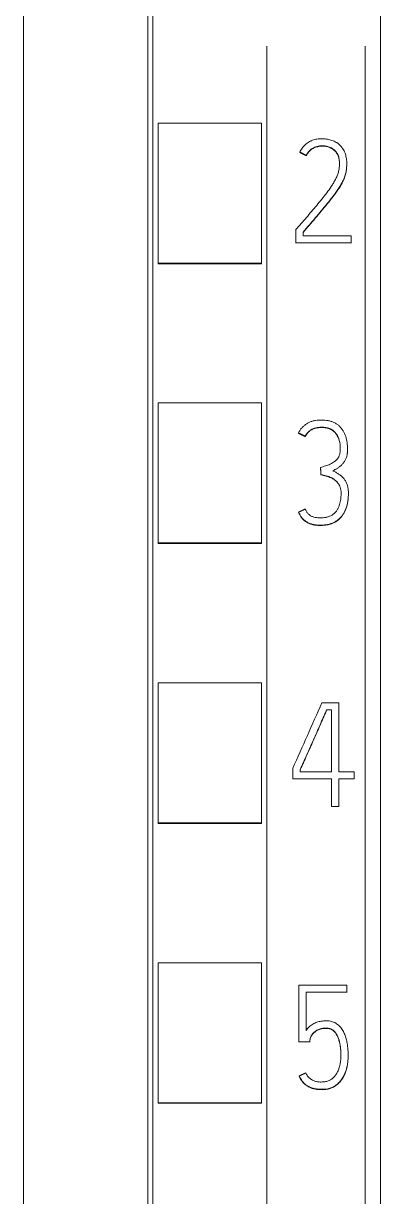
# Model space of a CAD drawing. Header units: millimetres. Extents: x 4137 to 6698, y 1400 to 3585.
# Drawn here: x 5174.15 to 5181.05, y 3271.33 to 3293.96 of the extents above; entities that cross this region are included whole.
import ezdxf

# ---------------------------------------------------------------- set-up
doc = ezdxf.new("R2010")
doc.units = ezdxf.units.MM
doc.layers.add('000-PI-Oprema', color=30, linetype='Continuous', lineweight=5)

msp = doc.modelspace()

# ---------------------------------------------------------------- linework, layer by layer
at = {"layer": '000-PI-Oprema', "color": 0, "linetype": 'ByBlock', "lineweight": 0}
for p, q in [((5181.048, 3360.459), (5181.048, 3247.041)), ((5176.648, 3249.363), (5176.648, 3358.178)), ((5178.848, 3293.528), (5178.848, 3229.573)), ((5180.748, 3293.528), (5180.748, 3229.573)), ((5176.748, 3289.342), (5176.748, 3292.044)), ((5176.748, 3292.044), (5178.748, 3292.044)), ((5178.748, 3289.342), (5178.748, 3292.044)), ((5179.487, 3291.483), (5179.487, 3291.476)), ((5179.612, 3291.419), (5179.612, 3291.413)), ((5180.395, 3291.251), (5180.395, 3291.257)), ((5179.413, 3289.987), (5179.413, 3289.732)), ((5179.551, 3289.87), (5179.551, 3289.937)), ((5180.478, 3289.87), (5179.551, 3289.87)), ((5180.478, 3289.732), (5180.478, 3289.87)), ((5179.413, 3289.732), (5179.413, 3289.725)), ((5179.413, 3289.732), (5180.478, 3289.732)), ((5180.478, 3289.732), (5180.478, 3289.725)), ((5176.748, 3289.328), (5176.748, 3289.342)), ((5176.748, 3289.342), (5178.748, 3289.342)), ((5176.748, 3289.328), (5178.748, 3289.328)), ((5178.748, 3289.328), (5178.748, 3289.342)), ((5176.748, 3283.941), (5176.748, 3286.642)), ((5176.748, 3286.642), (5178.748, 3286.642)), ((5178.748, 3283.941), (5178.748, 3286.642)), ((5179.464, 3286.063), (5179.464, 3286.057)), ((5179.592, 3285.999), (5179.592, 3285.993)), ((5180.41, 3285.745), (5180.41, 3285.751)), ((5179.888, 3285.398), (5179.888, 3285.392)), ((5179.897, 3285.259), (5179.897, 3285.253)), ((5180.427, 3284.891), (5180.427, 3284.898)), ((5179.464, 3284.536), (5179.464, 3284.53)), ((5176.748, 3283.928), (5176.748, 3283.941)), ((5176.748, 3283.941), (5178.748, 3283.941)), ((5176.748, 3283.928), (5178.748, 3283.928)), ((5178.748, 3283.928), (5178.748, 3283.941)), ((5176.748, 3278.539), (5176.748, 3281.241)), ((5176.748, 3281.241), (5178.748, 3281.241)), ((5178.748, 3278.539), (5178.748, 3281.241)), ((5179.913, 3280.856), (5180.243, 3280.856)), ((5180.243, 3280.856), (5180.243, 3279.525)), ((5180.102, 3280.718), (5180.005, 3280.718)), ((5180.102, 3279.525), (5180.102, 3280.718)), ((5179.353, 3279.387), (5179.353, 3279.592)), ((5179.492, 3279.562), (5179.492, 3279.525)), ((5179.492, 3279.525), (5180.102, 3279.525)), ((5180.243, 3279.525), (5180.537, 3279.525)), ((5180.537, 3279.525), (5180.537, 3279.387)), ((5180.102, 3279.387), (5179.353, 3279.387)), ((5180.102, 3278.857), (5180.102, 3279.387)), ((5180.243, 3279.387), (5180.243, 3278.857)), ((5180.537, 3279.387), (5180.243, 3279.387)), ((5180.243, 3278.857), (5180.102, 3278.857)), ((5176.748, 3278.528), (5176.748, 3278.539)), ((5176.748, 3278.539), (5178.748, 3278.539)), ((5176.748, 3278.528), (5178.748, 3278.528)), ((5178.748, 3278.528), (5178.748, 3278.539)), ((5176.748, 3273.138), (5176.748, 3275.839)), ((5176.748, 3275.839), (5178.748, 3275.839)), ((5178.748, 3273.138), (5178.748, 3275.839)), ((5179.469, 3275.411), (5179.469, 3274.313)), ((5180.393, 3275.411), (5179.469, 3275.411)), ((5180.393, 3275.273), (5180.393, 3275.411)), ((5179.608, 3274.535), (5179.608, 3275.273)), ((5179.608, 3275.273), (5180.393, 3275.273)), ((5180.393, 3275.273), (5180.393, 3275.266)), ((5179.469, 3274.313), (5179.469, 3274.307)), ((5179.469, 3274.313), (5179.68, 3274.313)), ((5179.68, 3274.313), (5179.68, 3274.307)), ((5180.421, 3274.048), (5180.421, 3274.054)), ((5179.475, 3273.656), (5179.475, 3273.65)), ((5176.748, 3273.128), (5176.748, 3273.138)), ((5176.748, 3273.138), (5178.748, 3273.138)), ((5176.748, 3273.128), (5178.748, 3273.128)), ((5178.748, 3273.128), (5178.748, 3273.138))]:
    msp.add_line(p, q, dxfattribs=at)
msp.add_ellipse((5189.575, 3240.921), major_axis=(441.664, 998.306), ratio=0.022905, start_param=1.540918, end_param=1.542185, dxfattribs=at)
for points, knots in [([(5176.548, 3249.078), (5176.548, 3252.418), (5176.548, 3260.383), (5176.548, 3273.023), (5176.548, 3288.509), (5176.548, 3302.803), (5176.548, 3317.013), (5176.548, 3331.58), (5176.548, 3345.75), (5176.548, 3355.32), (5176.548, 3358.364)], [0, 0, 0, 0, 0.091483, 0.21812, 0.346206, 0.515858, 0.610111, 0.736264, 0.916066, 1, 1, 1, 1]), ([(5174.148, 3355.298), (5174.148, 3353.275), (5174.148, 3344.726), (5174.148, 3331.58), (5174.148, 3317.013), (5174.148, 3302.803), (5174.148, 3288.509), (5174.148, 3273.023), (5174.148, 3260.265), (5174.148, 3251.383), (5174.148, 3247.126), (5174.148, 3246.328)], [0, 0, 0, 0, 0.055935, 0.236292, 0.362833, 0.457376, 0.627551, 0.756032, 0.883059, 0.978086, 1, 1, 1, 1]), ([(5179.551, 3289.937), (5179.59, 3289.983), (5179.629, 3290.029), (5179.707, 3290.121), (5179.746, 3290.166), (5179.825, 3290.258), (5179.864, 3290.304), (5179.941, 3290.396), (5179.98, 3290.443), (5180.056, 3290.536), (5180.093, 3290.583), (5180.148, 3290.655), (5180.166, 3290.68), (5180.201, 3290.729), (5180.218, 3290.754), (5180.252, 3290.804), (5180.268, 3290.829), (5180.298, 3290.881), (5180.312, 3290.908), (5180.331, 3290.949), (5180.337, 3290.962), (5180.348, 3290.991), (5180.353, 3291.005), (5180.367, 3291.048), (5180.375, 3291.077), (5180.386, 3291.136), (5180.39, 3291.166), (5180.393, 3291.211), (5180.394, 3291.226), (5180.395, 3291.257), (5180.395, 3291.272), (5180.393, 3291.317), (5180.389, 3291.347), (5180.381, 3291.392), (5180.378, 3291.406), (5180.37, 3291.436), (5180.366, 3291.45), (5180.356, 3291.479), (5180.349, 3291.493), (5180.336, 3291.519), (5180.329, 3291.533), (5180.317, 3291.552), (5180.312, 3291.558), (5180.303, 3291.57), (5180.299, 3291.576), (5180.284, 3291.594), (5180.274, 3291.605), (5180.253, 3291.626), (5180.241, 3291.636), (5180.223, 3291.65), (5180.217, 3291.655), (5180.205, 3291.663), (5180.198, 3291.667), (5180.165, 3291.687), (5180.137, 3291.699), (5180.094, 3291.714), (5180.08, 3291.718), (5180.051, 3291.726), (5180.036, 3291.729), (5180.006, 3291.734), (5179.991, 3291.736), (5179.961, 3291.739), (5179.946, 3291.74), (5179.915, 3291.741), (5179.9, 3291.74), (5179.87, 3291.739), (5179.855, 3291.738), (5179.81, 3291.733), (5179.78, 3291.727), (5179.737, 3291.713), (5179.723, 3291.708), (5179.702, 3291.698), (5179.695, 3291.695), (5179.681, 3291.688), (5179.674, 3291.685), (5179.642, 3291.666), (5179.617, 3291.648), (5179.583, 3291.618), (5179.572, 3291.607), (5179.552, 3291.584), (5179.542, 3291.573), (5179.516, 3291.536), (5179.5, 3291.511), (5179.487, 3291.483)], [0, 0, 0, 0, 0.0625, 0.0625, 0.125, 0.125, 0.1875, 0.1875, 0.25, 0.25, 0.3125, 0.3125, 0.34375, 0.34375, 0.375, 0.375, 0.40625, 0.40625, 0.4375, 0.4375, 0.453125, 0.453125, 0.46875, 0.46875, 0.5, 0.5, 0.53125, 0.53125, 0.546875, 0.546875, 0.5625, 0.5625, 0.59375, 0.59375, 0.609375, 0.609375, 0.625, 0.625, 0.640625, 0.640625, 0.65625, 0.65625, 0.664063, 0.664063, 0.671875, 0.671875, 0.6875, 0.6875, 0.703125, 0.703125, 0.710938, 0.710938, 0.71875, 0.71875, 0.75, 0.75, 0.765625, 0.765625, 0.78125, 0.78125, 0.796875, 0.796875, 0.8125, 0.8125, 0.828125, 0.828125, 0.84375, 0.84375, 0.875, 0.875, 0.890625, 0.890625, 0.898438, 0.898438, 0.90625, 0.90625, 0.9375, 0.9375, 0.953125, 0.953125, 0.96875, 0.96875, 1, 1, 1, 1]), ([(5179.612, 3291.419), (5179.624, 3291.442), (5179.637, 3291.464), (5179.661, 3291.495), (5179.67, 3291.504), (5179.689, 3291.523), (5179.699, 3291.531), (5179.73, 3291.554), (5179.753, 3291.566), (5179.801, 3291.586), (5179.826, 3291.593), (5179.864, 3291.6), (5179.877, 3291.602), (5179.903, 3291.604), (5179.916, 3291.605), (5179.955, 3291.604), (5179.981, 3291.601), (5180.018, 3291.593), (5180.031, 3291.589), (5180.056, 3291.581), (5180.068, 3291.576), (5180.103, 3291.56), (5180.125, 3291.546), (5180.155, 3291.522), (5180.165, 3291.513), (5180.183, 3291.494), (5180.191, 3291.484), (5180.202, 3291.468), (5180.206, 3291.462), (5180.212, 3291.451), (5180.221, 3291.434), (5180.228, 3291.416), (5180.237, 3291.391), (5180.24, 3291.378), (5180.245, 3291.353), (5180.247, 3291.34), (5180.251, 3291.314), (5180.252, 3291.302), (5180.253, 3291.276), (5180.253, 3291.263), (5180.253, 3291.237), (5180.253, 3291.224), (5180.251, 3291.198), (5180.25, 3291.185), (5180.245, 3291.147), (5180.24, 3291.121), (5180.23, 3291.084), (5180.226, 3291.071), (5180.218, 3291.047), (5180.213, 3291.035), (5180.198, 3290.999), (5180.187, 3290.975), (5180.164, 3290.93), (5180.151, 3290.908), (5180.124, 3290.864), (5180.11, 3290.842), (5180.068, 3290.778), (5180.038, 3290.737), (5179.945, 3290.613), (5179.88, 3290.533), (5179.781, 3290.415), (5179.748, 3290.376), (5179.681, 3290.298), (5179.648, 3290.259), (5179.581, 3290.181), (5179.547, 3290.142), (5179.48, 3290.064), (5179.446, 3290.025), (5179.413, 3289.987)], [0, 0, 0, 0, 0.03125, 0.03125, 0.046875, 0.046875, 0.0625, 0.0625, 0.09375, 0.09375, 0.125, 0.125, 0.140625, 0.140625, 0.15625, 0.15625, 0.1875, 0.1875, 0.203125, 0.203125, 0.21875, 0.21875, 0.25, 0.25, 0.265625, 0.265625, 0.28125, 0.28125, 0.289063, 0.289063, 0.296875, 0.3125, 0.3125, 0.328125, 0.328125, 0.34375, 0.34375, 0.359375, 0.359375, 0.375, 0.375, 0.390625, 0.390625, 0.40625, 0.40625, 0.4375, 0.4375, 0.453125, 0.453125, 0.46875, 0.46875, 0.5, 0.5, 0.53125, 0.53125, 0.5625, 0.5625, 0.625, 0.625, 0.75, 0.75, 0.8125, 0.8125, 0.875, 0.875, 0.9375, 0.9375, 1, 1, 1, 1]), ([(5180.253, 3291.248), (5180.253, 3291.258), (5180.253, 3291.269), (5180.252, 3291.292), (5180.251, 3291.305), (5180.248, 3291.33), (5180.246, 3291.343), (5180.241, 3291.369), (5180.237, 3291.381), (5180.23, 3291.406), (5180.225, 3291.418), (5180.217, 3291.436), (5180.214, 3291.442), (5180.207, 3291.453), (5180.204, 3291.459), (5180.186, 3291.486), (5180.168, 3291.505), (5180.143, 3291.526), (5180.137, 3291.53), (5180.127, 3291.537), (5180.111, 3291.548), (5180.082, 3291.564), (5180.058, 3291.574), (5180.033, 3291.583), (5180.021, 3291.586), (5179.983, 3291.595), (5179.957, 3291.598), (5179.905, 3291.599), (5179.866, 3291.595), (5179.828, 3291.586), (5179.803, 3291.579), (5179.79, 3291.575), (5179.766, 3291.565), (5179.754, 3291.56), (5179.732, 3291.547), (5179.72, 3291.54), (5179.689, 3291.517), (5179.67, 3291.499), (5179.646, 3291.469), (5179.638, 3291.458), (5179.624, 3291.436), (5179.618, 3291.425), (5179.612, 3291.413)], [0, 0, 0, 0, 0.034384, 0.034384, 0.076368, 0.076368, 0.118351, 0.118351, 0.160334, 0.160334, 0.202317, 0.202317, 0.223309, 0.223309, 0.244301, 0.244301, 0.328267, 0.328267, 0.349259, 0.349259, 0.370251, 0.412234, 0.454217, 0.454217, 0.496201, 0.496201, 0.580167, 0.580167, 0.664134, 0.706117, 0.706117, 0.7481, 0.7481, 0.790084, 0.790084, 0.832067, 0.832067, 0.916033, 0.916033, 0.958017, 0.958017, 1, 1, 1, 1]), ([(5180.395, 3291.25), (5180.395, 3291.245), (5180.395, 3291.239), (5180.394, 3291.218), (5180.393, 3291.203), (5180.39, 3291.158), (5180.386, 3291.128), (5180.374, 3291.069), (5180.367, 3291.04), (5180.353, 3290.997), (5180.347, 3290.983), (5180.336, 3290.954), (5180.33, 3290.94), (5180.311, 3290.899), (5180.297, 3290.873), (5180.267, 3290.821), (5180.25, 3290.796), (5180.217, 3290.746), (5180.2, 3290.721), (5180.165, 3290.673), (5180.147, 3290.648), (5180.093, 3290.576), (5180.055, 3290.529), (5179.979, 3290.436), (5179.941, 3290.39), (5179.863, 3290.297), (5179.824, 3290.252), (5179.746, 3290.16), (5179.707, 3290.114), (5179.629, 3290.022), (5179.59, 3289.976), (5179.551, 3289.93)], [0, 0, 0, 0, 0.010377, 0.010377, 0.038652, 0.038652, 0.095202, 0.095202, 0.151752, 0.151752, 0.180027, 0.180027, 0.208302, 0.208302, 0.264851, 0.264851, 0.321401, 0.321401, 0.377951, 0.377951, 0.434501, 0.434501, 0.547601, 0.547601, 0.660701, 0.660701, 0.7738, 0.7738, 0.8869, 0.8869, 1, 1, 1, 1]), ([(5179.464, 3286.063), (5179.472, 3286.082), (5179.492, 3286.117), (5179.516, 3286.149), (5179.537, 3286.172), (5179.544, 3286.179), (5179.558, 3286.193), (5179.566, 3286.2), (5179.589, 3286.219), (5179.606, 3286.231), (5179.632, 3286.246), (5179.641, 3286.252), (5179.659, 3286.261), (5179.668, 3286.265), (5179.695, 3286.278), (5179.714, 3286.285), (5179.743, 3286.293), (5179.753, 3286.296), (5179.773, 3286.3), (5179.783, 3286.302), (5179.813, 3286.307), (5179.853, 3286.312), (5179.893, 3286.313), (5179.933, 3286.312), (5179.953, 3286.311), (5179.993, 3286.308), (5180.014, 3286.305), (5180.053, 3286.297), (5180.073, 3286.292), (5180.111, 3286.28), (5180.13, 3286.273), (5180.157, 3286.26), (5180.166, 3286.255), (5180.184, 3286.245), (5180.193, 3286.24), (5180.218, 3286.223), (5180.233, 3286.211), (5180.256, 3286.191), (5180.263, 3286.184), (5180.277, 3286.169), (5180.283, 3286.161), (5180.316, 3286.122), (5180.336, 3286.088), (5180.37, 3286.014), (5180.382, 3285.975), (5180.395, 3285.917), (5180.399, 3285.897), (5180.404, 3285.857), (5180.406, 3285.837), (5180.409, 3285.797), (5180.41, 3285.777), (5180.41, 3285.736), (5180.41, 3285.716), (5180.407, 3285.676), (5180.404, 3285.656), (5180.396, 3285.616), (5180.391, 3285.597), (5180.376, 3285.559), (5180.367, 3285.541), (5180.352, 3285.515), (5180.346, 3285.506), (5180.335, 3285.49), (5180.328, 3285.482), (5180.309, 3285.459), (5180.295, 3285.445), (5180.272, 3285.425), (5180.264, 3285.418), (5180.248, 3285.406), (5180.24, 3285.4), (5180.215, 3285.383), (5180.198, 3285.373), (5180.163, 3285.353), (5180.145, 3285.343), (5180.127, 3285.334)], [0, 0, 0, 0, 0.03125, 0.0625, 0.0625, 0.078125, 0.078125, 0.09375, 0.09375, 0.125, 0.125, 0.140625, 0.140625, 0.15625, 0.15625, 0.1875, 0.1875, 0.203125, 0.203125, 0.21875, 0.21875, 0.25, 0.28125, 0.28125, 0.3125, 0.3125, 0.34375, 0.34375, 0.375, 0.375, 0.40625, 0.40625, 0.421875, 0.421875, 0.4375, 0.4375, 0.46875, 0.46875, 0.484375, 0.484375, 0.5, 0.5, 0.5625, 0.5625, 0.625, 0.625, 0.65625, 0.65625, 0.6875, 0.6875, 0.71875, 0.71875, 0.75, 0.75, 0.78125, 0.78125, 0.8125, 0.8125, 0.84375, 0.84375, 0.859375, 0.859375, 0.875, 0.875, 0.90625, 0.90625, 0.921875, 0.921875, 0.9375, 0.9375, 0.96875, 0.96875, 1, 1, 1, 1]), ([(5179.888, 3285.398), (5179.92, 3285.407), (5179.951, 3285.417), (5180.014, 3285.437), (5180.046, 3285.446), (5180.091, 3285.467), (5180.106, 3285.475), (5180.134, 3285.492), (5180.148, 3285.501), (5180.167, 3285.516), (5180.174, 3285.521), (5180.186, 3285.533), (5180.192, 3285.539), (5180.208, 3285.557), (5180.218, 3285.57), (5180.231, 3285.591), (5180.236, 3285.598), (5180.243, 3285.613), (5180.247, 3285.62), (5180.256, 3285.644), (5180.26, 3285.659), (5180.266, 3285.692), (5180.267, 3285.708), (5180.269, 3285.742), (5180.269, 3285.758), (5180.268, 3285.807), (5180.266, 3285.84), (5180.258, 3285.889), (5180.254, 3285.905), (5180.248, 3285.929), (5180.246, 3285.937), (5180.24, 3285.953), (5180.238, 3285.961), (5180.228, 3285.984), (5180.221, 3285.999), (5180.205, 3286.028), (5180.196, 3286.042), (5180.175, 3286.068), (5180.164, 3286.08), (5180.147, 3286.098), (5180.14, 3286.103), (5180.127, 3286.113), (5180.121, 3286.118), (5180.099, 3286.132), (5180.085, 3286.14), (5180.054, 3286.152), (5180.038, 3286.157), (5180.006, 3286.165), (5179.989, 3286.168), (5179.957, 3286.172), (5179.94, 3286.173), (5179.907, 3286.174), (5179.89, 3286.174), (5179.857, 3286.172), (5179.84, 3286.17), (5179.808, 3286.165), (5179.792, 3286.161), (5179.768, 3286.154), (5179.76, 3286.152), (5179.744, 3286.146), (5179.736, 3286.143), (5179.721, 3286.135), (5179.714, 3286.132), (5179.7, 3286.123), (5179.693, 3286.118), (5179.673, 3286.104), (5179.66, 3286.093), (5179.637, 3286.069), (5179.626, 3286.056), (5179.607, 3286.029), (5179.599, 3286.014), (5179.592, 3285.999)], [0, 0, 0, 0, 0.0625, 0.0625, 0.125, 0.125, 0.15625, 0.15625, 0.1875, 0.1875, 0.203125, 0.203125, 0.21875, 0.21875, 0.25, 0.25, 0.265625, 0.265625, 0.28125, 0.28125, 0.3125, 0.3125, 0.34375, 0.34375, 0.375, 0.375, 0.4375, 0.4375, 0.46875, 0.46875, 0.484375, 0.484375, 0.5, 0.5, 0.53125, 0.53125, 0.5625, 0.5625, 0.59375, 0.59375, 0.609375, 0.609375, 0.625, 0.625, 0.65625, 0.65625, 0.6875, 0.6875, 0.71875, 0.71875, 0.75, 0.75, 0.78125, 0.78125, 0.8125, 0.8125, 0.84375, 0.84375, 0.859375, 0.859375, 0.875, 0.875, 0.890625, 0.890625, 0.90625, 0.90625, 0.9375, 0.9375, 0.96875, 0.96875, 1, 1, 1, 1]), ([(5179.592, 3285.993), (5179.599, 3286.008), (5179.607, 3286.022), (5179.626, 3286.049), (5179.636, 3286.062), (5179.653, 3286.08), (5179.659, 3286.086), (5179.672, 3286.097), (5179.678, 3286.102), (5179.692, 3286.112), (5179.699, 3286.116), (5179.713, 3286.125), (5179.72, 3286.128), (5179.742, 3286.139), (5179.758, 3286.145), (5179.79, 3286.155), (5179.806, 3286.158), (5179.838, 3286.164), (5179.855, 3286.165), (5179.888, 3286.168), (5179.905, 3286.168), (5179.954, 3286.167), (5179.987, 3286.164), (5180.027, 3286.154), (5180.036, 3286.152), (5180.051, 3286.147), (5180.059, 3286.144), (5180.082, 3286.135), (5180.097, 3286.127), (5180.118, 3286.114), (5180.125, 3286.109), (5180.138, 3286.099), (5180.144, 3286.093), (5180.162, 3286.076), (5180.174, 3286.064), (5180.189, 3286.044), (5180.194, 3286.038), (5180.203, 3286.024), (5180.216, 3286.003), (5180.227, 3285.981), (5180.24, 3285.95), (5180.245, 3285.934), (5180.253, 3285.904), (5180.256, 3285.891), (5180.259, 3285.877)], [0, 0, 0, 0, 0.055991, 0.055991, 0.111982, 0.111982, 0.139978, 0.139978, 0.167973, 0.167973, 0.195969, 0.195969, 0.223964, 0.223964, 0.279955, 0.279955, 0.335946, 0.335946, 0.391937, 0.391937, 0.447928, 0.447928, 0.55991, 0.55991, 0.587906, 0.587906, 0.615901, 0.615901, 0.671892, 0.671892, 0.699888, 0.699888, 0.727884, 0.727884, 0.783875, 0.783875, 0.81187, 0.81187, 0.839866, 0.895857, 0.895857, 0.951848, 0.951848, 1, 1, 1, 1]), ([(5180.404, 3285.652), (5180.406, 3285.664), (5180.407, 3285.676), (5180.409, 3285.707), (5180.41, 3285.726), (5180.41, 3285.744)], [0, 0, 0, 0, 0.4, 0.4, 1, 1, 1, 1]), ([(5180.127, 3285.334), (5180.146, 3285.325), (5180.164, 3285.314), (5180.2, 3285.293), (5180.218, 3285.282), (5180.254, 3285.259), (5180.271, 3285.247), (5180.295, 3285.227), (5180.303, 3285.22), (5180.318, 3285.205), (5180.325, 3285.197), (5180.346, 3285.174), (5180.358, 3285.157), (5180.374, 3285.129), (5180.379, 3285.12), (5180.389, 3285.101), (5180.393, 3285.091), (5180.404, 3285.062), (5180.41, 3285.042), (5180.417, 3285.011), (5180.419, 3285), (5180.422, 3284.979), (5180.424, 3284.969), (5180.426, 3284.937), (5180.427, 3284.916), (5180.426, 3284.875), (5180.426, 3284.854), (5180.423, 3284.812), (5180.421, 3284.791), (5180.416, 3284.749), (5180.412, 3284.728), (5180.4, 3284.667), (5180.389, 3284.627), (5180.369, 3284.578), (5180.365, 3284.569), (5180.356, 3284.549), (5180.351, 3284.54), (5180.336, 3284.512), (5180.325, 3284.494), (5180.3, 3284.46), (5180.287, 3284.444), (5180.265, 3284.421), (5180.257, 3284.414), (5180.241, 3284.399), (5180.233, 3284.393), (5180.208, 3284.373), (5180.191, 3284.362), (5180.163, 3284.346), (5180.154, 3284.341), (5180.135, 3284.332), (5180.125, 3284.328), (5180.076, 3284.308), (5180.035, 3284.298), (5179.972, 3284.288), (5179.951, 3284.286), (5179.909, 3284.284), (5179.888, 3284.284), (5179.846, 3284.284), (5179.825, 3284.285), (5179.793, 3284.289), (5179.783, 3284.29), (5179.762, 3284.294), (5179.751, 3284.296), (5179.72, 3284.303), (5179.7, 3284.31), (5179.671, 3284.322), (5179.661, 3284.326), (5179.642, 3284.335), (5179.633, 3284.34), (5179.605, 3284.356), (5179.588, 3284.368), (5179.564, 3284.389), (5179.556, 3284.396), (5179.541, 3284.411), (5179.534, 3284.419), (5179.514, 3284.444), (5179.503, 3284.462), (5179.482, 3284.498), (5179.472, 3284.517), (5179.464, 3284.536)], [0, 0, 0, 0, 0.03125, 0.03125, 0.0625, 0.0625, 0.09375, 0.09375, 0.109375, 0.109375, 0.125, 0.125, 0.15625, 0.15625, 0.171875, 0.171875, 0.1875, 0.1875, 0.21875, 0.21875, 0.234375, 0.234375, 0.25, 0.25, 0.28125, 0.28125, 0.3125, 0.3125, 0.34375, 0.34375, 0.375, 0.375, 0.4375, 0.4375, 0.453125, 0.453125, 0.46875, 0.46875, 0.5, 0.5, 0.53125, 0.53125, 0.546875, 0.546875, 0.5625, 0.5625, 0.59375, 0.59375, 0.609375, 0.609375, 0.625, 0.625, 0.6875, 0.6875, 0.71875, 0.71875, 0.75, 0.75, 0.78125, 0.78125, 0.796875, 0.796875, 0.8125, 0.8125, 0.84375, 0.84375, 0.859375, 0.859375, 0.875, 0.875, 0.90625, 0.90625, 0.921875, 0.921875, 0.9375, 0.9375, 0.96875, 0.96875, 1, 1, 1, 1]), ([(5180.127, 3285.328), (5180.145, 3285.337), (5180.163, 3285.347), (5180.188, 3285.361), (5180.196, 3285.366), (5180.204, 3285.371)], [0, 0, 0, 0, 0.680967, 0.680967, 1, 1, 1, 1]), ([(5179.592, 3284.594), (5179.598, 3284.578), (5179.606, 3284.563), (5179.625, 3284.534), (5179.635, 3284.52), (5179.653, 3284.501), (5179.659, 3284.495), (5179.672, 3284.483), (5179.679, 3284.478), (5179.693, 3284.468), (5179.701, 3284.464), (5179.716, 3284.456), (5179.724, 3284.452), (5179.748, 3284.443), (5179.765, 3284.438), (5179.799, 3284.431), (5179.816, 3284.429), (5179.851, 3284.426), (5179.868, 3284.425), (5179.902, 3284.425), (5179.919, 3284.426), (5179.954, 3284.429), (5179.971, 3284.431), (5179.996, 3284.436), (5180.005, 3284.438), (5180.022, 3284.442), (5180.03, 3284.444), (5180.055, 3284.452), (5180.071, 3284.459), (5180.094, 3284.47), (5180.102, 3284.474), (5180.117, 3284.483), (5180.124, 3284.488), (5180.145, 3284.503), (5180.158, 3284.515), (5180.182, 3284.54), (5180.193, 3284.553), (5180.212, 3284.582), (5180.221, 3284.597), (5180.236, 3284.629), (5180.242, 3284.645), (5180.259, 3284.694), (5180.267, 3284.727), (5180.276, 3284.778), (5180.278, 3284.795), (5180.282, 3284.83), (5180.283, 3284.847), (5180.285, 3284.882), (5180.285, 3284.899), (5180.285, 3284.925), (5180.284, 3284.934), (5180.283, 3284.951), (5180.282, 3284.959), (5180.278, 3284.985), (5180.274, 3285.002), (5180.266, 3285.026), (5180.262, 3285.034), (5180.255, 3285.05), (5180.251, 3285.058), (5180.238, 3285.08), (5180.228, 3285.094), (5180.206, 3285.121), (5180.194, 3285.133), (5180.167, 3285.156), (5180.153, 3285.166), (5180.124, 3285.185), (5180.109, 3285.193), (5180.078, 3285.208), (5180.062, 3285.215), (5180.03, 3285.227), (5180.014, 3285.232), (5179.964, 3285.246), (5179.931, 3285.254), (5179.897, 3285.259)], [0, 0, 0, 0, 0.03125, 0.03125, 0.0625, 0.0625, 0.078125, 0.078125, 0.09375, 0.09375, 0.109375, 0.109375, 0.125, 0.125, 0.15625, 0.15625, 0.1875, 0.1875, 0.21875, 0.21875, 0.25, 0.25, 0.28125, 0.28125, 0.296875, 0.296875, 0.3125, 0.3125, 0.34375, 0.34375, 0.359375, 0.359375, 0.375, 0.375, 0.40625, 0.40625, 0.4375, 0.4375, 0.46875, 0.46875, 0.5, 0.5, 0.5625, 0.5625, 0.59375, 0.59375, 0.625, 0.625, 0.65625, 0.65625, 0.671875, 0.671875, 0.6875, 0.6875, 0.71875, 0.71875, 0.734375, 0.734375, 0.75, 0.75, 0.78125, 0.78125, 0.8125, 0.8125, 0.84375, 0.84375, 0.875, 0.875, 0.90625, 0.90625, 0.9375, 0.9375, 1, 1, 1, 1]), ([(5179.897, 3285.253), (5179.931, 3285.248), (5179.964, 3285.24), (5180.014, 3285.226), (5180.03, 3285.221), (5180.062, 3285.209), (5180.078, 3285.202), (5180.101, 3285.191), (5180.109, 3285.187), (5180.124, 3285.178), (5180.132, 3285.174), (5180.154, 3285.16), (5180.167, 3285.15), (5180.187, 3285.133), (5180.194, 3285.127), (5180.206, 3285.114), (5180.211, 3285.108), (5180.228, 3285.088), (5180.238, 3285.074), (5180.251, 3285.051), (5180.255, 3285.044), (5180.259, 3285.035), (5180.259, 3285.035), (5180.259, 3285.035)], [0, 0, 0, 0, 0.234563, 0.234563, 0.351844, 0.351844, 0.469126, 0.469126, 0.527766, 0.527766, 0.586407, 0.586407, 0.703689, 0.703689, 0.762329, 0.762329, 0.82097, 0.82097, 0.938251, 0.938251, 0.996892, 0.996892, 1, 1, 1, 1]), ([(5179.464, 3284.53), (5179.472, 3284.51), (5179.482, 3284.492), (5179.503, 3284.455), (5179.514, 3284.438), (5179.534, 3284.413), (5179.541, 3284.405), (5179.556, 3284.39), (5179.564, 3284.382), (5179.588, 3284.362), (5179.605, 3284.35), (5179.632, 3284.334), (5179.642, 3284.329), (5179.661, 3284.32), (5179.67, 3284.316), (5179.699, 3284.304), (5179.719, 3284.297), (5179.76, 3284.287), (5179.781, 3284.284), (5179.823, 3284.279), (5179.844, 3284.278), (5179.886, 3284.277), (5179.907, 3284.278), (5179.949, 3284.28), (5179.97, 3284.282), (5180.001, 3284.287), (5180.012, 3284.288), (5180.032, 3284.292), (5180.043, 3284.295), (5180.073, 3284.303), (5180.093, 3284.309), (5180.122, 3284.32), (5180.132, 3284.325), (5180.151, 3284.334), (5180.161, 3284.338), (5180.188, 3284.354), (5180.206, 3284.365), (5180.239, 3284.391), (5180.255, 3284.405), (5180.284, 3284.435), (5180.298, 3284.451), (5180.323, 3284.485), (5180.334, 3284.503), (5180.349, 3284.53), (5180.354, 3284.54), (5180.363, 3284.559), (5180.367, 3284.568), (5180.388, 3284.617), (5180.399, 3284.657), (5180.412, 3284.719), (5180.415, 3284.739), (5180.421, 3284.781), (5180.423, 3284.802), (5180.424, 3284.826), (5180.425, 3284.829), (5180.425, 3284.833)], [0, 0, 0, 0, 0.045146, 0.045146, 0.090291, 0.090291, 0.112864, 0.112864, 0.135437, 0.135437, 0.180583, 0.180583, 0.203156, 0.203156, 0.225729, 0.225729, 0.270874, 0.270874, 0.31602, 0.31602, 0.361166, 0.361166, 0.406311, 0.406311, 0.451457, 0.451457, 0.47403, 0.47403, 0.496603, 0.496603, 0.541748, 0.541748, 0.564321, 0.564321, 0.586894, 0.586894, 0.63204, 0.63204, 0.677186, 0.677186, 0.722331, 0.722331, 0.767477, 0.767477, 0.79005, 0.79005, 0.812623, 0.812623, 0.902914, 0.902914, 0.94806, 0.94806, 0.993206, 0.993206, 1, 1, 1, 1]), ([(5180.005, 3280.718), (5179.994, 3280.693), (5179.984, 3280.669), (5179.963, 3280.621), (5179.952, 3280.597), (5179.92, 3280.525), (5179.899, 3280.476), (5179.857, 3280.38), (5179.835, 3280.332), (5179.793, 3280.235), (5179.771, 3280.187), (5179.728, 3280.091), (5179.707, 3280.043), (5179.664, 3279.946), (5179.642, 3279.898), (5179.6, 3279.802), (5179.578, 3279.754), (5179.546, 3279.682), (5179.535, 3279.658), (5179.519, 3279.622), (5179.514, 3279.61), (5179.503, 3279.585), (5179.497, 3279.573), (5179.492, 3279.562)], [0, 0, 0, 0, 0.0625, 0.0625, 0.125, 0.125, 0.25, 0.25, 0.375, 0.375, 0.5, 0.5, 0.625, 0.625, 0.75, 0.75, 0.875, 0.875, 0.9375, 0.9375, 0.96875, 0.96875, 1, 1, 1, 1]), ([(5179.492, 3279.555), (5179.497, 3279.567), (5179.503, 3279.579), (5179.514, 3279.603), (5179.519, 3279.615), (5179.535, 3279.651), (5179.546, 3279.675), (5179.578, 3279.748), (5179.6, 3279.796), (5179.642, 3279.892), (5179.664, 3279.94), (5179.707, 3280.037), (5179.728, 3280.085), (5179.771, 3280.181), (5179.793, 3280.229), (5179.835, 3280.325), (5179.857, 3280.374), (5179.899, 3280.47), (5179.92, 3280.518), (5179.952, 3280.591), (5179.963, 3280.615), (5179.984, 3280.663), (5179.994, 3280.687), (5180.005, 3280.711)], [0, 0, 0, 0, 0.03125, 0.03125, 0.0625, 0.0625, 0.125, 0.125, 0.25, 0.25, 0.375, 0.375, 0.5, 0.5, 0.625, 0.625, 0.75, 0.75, 0.875, 0.875, 0.9375, 0.9375, 1, 1, 1, 1]), ([(5179.475, 3273.656), (5179.487, 3273.629), (5179.501, 3273.604), (5179.525, 3273.568), (5179.534, 3273.556), (5179.552, 3273.534), (5179.563, 3273.523), (5179.584, 3273.504), (5179.595, 3273.494), (5179.619, 3273.477), (5179.631, 3273.469), (5179.655, 3273.454), (5179.668, 3273.447), (5179.695, 3273.435), (5179.709, 3273.43), (5179.736, 3273.42), (5179.75, 3273.416), (5179.778, 3273.41), (5179.793, 3273.407), (5179.822, 3273.403), (5179.836, 3273.402), (5179.858, 3273.4), (5179.866, 3273.4), (5179.88, 3273.399), (5179.888, 3273.399), (5179.909, 3273.398), (5179.924, 3273.398), (5179.953, 3273.398), (5179.968, 3273.399), (5179.997, 3273.403), (5180.012, 3273.405), (5180.041, 3273.411), (5180.055, 3273.415), (5180.096, 3273.429), (5180.123, 3273.441), (5180.162, 3273.463), (5180.174, 3273.471), (5180.198, 3273.488), (5180.21, 3273.497), (5180.232, 3273.516), (5180.242, 3273.526), (5180.262, 3273.548), (5180.272, 3273.559), (5180.299, 3273.594), (5180.314, 3273.619), (5180.336, 3273.657), (5180.342, 3273.67), (5180.354, 3273.697), (5180.36, 3273.71), (5180.376, 3273.752), (5180.385, 3273.779), (5180.4, 3273.836), (5180.406, 3273.864), (5180.412, 3273.907), (5180.414, 3273.922), (5180.417, 3273.951), (5180.418, 3273.966), (5180.421, 3274.01), (5180.421, 3274.039), (5180.421, 3274.097), (5180.418, 3274.156), (5180.413, 3274.214), (5180.405, 3274.272), (5180.4, 3274.3), (5180.391, 3274.344), (5180.387, 3274.358), (5180.38, 3274.386), (5180.376, 3274.4), (5180.362, 3274.442), (5180.351, 3274.47), (5180.332, 3274.509), (5180.325, 3274.522), (5180.31, 3274.548), (5180.302, 3274.56), (5180.276, 3274.595), (5180.257, 3274.617), (5180.212, 3274.657), (5180.188, 3274.673), (5180.148, 3274.693), (5180.134, 3274.698), (5180.106, 3274.707), (5180.092, 3274.711), (5180.063, 3274.716), (5180.048, 3274.718), (5180.019, 3274.721), (5180.004, 3274.721), (5179.975, 3274.721), (5179.96, 3274.72), (5179.931, 3274.717), (5179.916, 3274.716), (5179.887, 3274.711), (5179.873, 3274.708), (5179.844, 3274.701), (5179.83, 3274.697), (5179.802, 3274.687), (5179.788, 3274.682), (5179.762, 3274.669), (5179.749, 3274.662), (5179.724, 3274.647), (5179.712, 3274.639), (5179.688, 3274.621), (5179.677, 3274.611), (5179.655, 3274.591), (5179.645, 3274.581), (5179.626, 3274.559), (5179.617, 3274.547), (5179.608, 3274.535)], [0, 0, 0, 0, 0.03125, 0.03125, 0.046875, 0.046875, 0.0625, 0.0625, 0.078125, 0.078125, 0.09375, 0.09375, 0.109375, 0.109375, 0.125, 0.125, 0.140625, 0.140625, 0.15625, 0.15625, 0.171875, 0.171875, 0.179687, 0.179687, 0.1875, 0.1875, 0.203125, 0.203125, 0.21875, 0.21875, 0.234375, 0.234375, 0.25, 0.25, 0.28125, 0.28125, 0.296875, 0.296875, 0.3125, 0.3125, 0.328125, 0.328125, 0.34375, 0.34375, 0.375, 0.375, 0.390625, 0.390625, 0.40625, 0.40625, 0.4375, 0.4375, 0.46875, 0.46875, 0.484375, 0.484375, 0.5, 0.5, 0.53125, 0.53125, 0.5625, 0.59375, 0.59375, 0.625, 0.625, 0.640625, 0.640625, 0.65625, 0.65625, 0.6875, 0.6875, 0.703125, 0.703125, 0.71875, 0.71875, 0.75, 0.75, 0.78125, 0.78125, 0.796875, 0.796875, 0.8125, 0.8125, 0.828125, 0.828125, 0.84375, 0.84375, 0.859375, 0.859375, 0.875, 0.875, 0.890625, 0.890625, 0.90625, 0.90625, 0.921875, 0.921875, 0.9375, 0.9375, 0.953125, 0.953125, 0.96875, 0.96875, 0.984375, 0.984375, 1, 1, 1, 1]), ([(5179.68, 3274.313), (5179.681, 3274.336), (5179.684, 3274.359), (5179.693, 3274.393), (5179.697, 3274.404), (5179.706, 3274.425), (5179.711, 3274.435), (5179.724, 3274.455), (5179.73, 3274.464), (5179.745, 3274.482), (5179.753, 3274.49), (5179.77, 3274.506), (5179.779, 3274.513), (5179.798, 3274.527), (5179.808, 3274.533), (5179.828, 3274.544), (5179.838, 3274.549), (5179.86, 3274.558), (5179.871, 3274.562), (5179.904, 3274.572), (5179.927, 3274.576), (5179.961, 3274.579), (5179.973, 3274.58), (5179.996, 3274.579), (5180.007, 3274.579), (5180.03, 3274.577), (5180.042, 3274.575), (5180.059, 3274.571), (5180.064, 3274.57), (5180.076, 3274.567), (5180.081, 3274.565), (5180.097, 3274.559), (5180.108, 3274.554), (5180.128, 3274.542), (5180.137, 3274.535), (5180.154, 3274.519), (5180.162, 3274.511), (5180.177, 3274.493), (5180.183, 3274.483), (5180.202, 3274.454), (5180.212, 3274.433), (5180.23, 3274.391), (5180.238, 3274.369), (5180.258, 3274.303), (5180.266, 3274.258), (5180.275, 3274.189), (5180.277, 3274.166), (5180.28, 3274.12), (5180.281, 3274.097), (5180.282, 3274.028), (5180.28, 3273.983), (5180.272, 3273.914), (5180.268, 3273.892), (5180.26, 3273.858), (5180.258, 3273.847), (5180.251, 3273.824), (5180.248, 3273.813), (5180.237, 3273.78), (5180.228, 3273.759), (5180.213, 3273.728), (5180.207, 3273.718), (5180.195, 3273.698), (5180.189, 3273.688), (5180.169, 3273.66), (5180.154, 3273.642), (5180.129, 3273.618), (5180.12, 3273.61), (5180.102, 3273.596), (5180.092, 3273.589), (5180.073, 3273.577), (5180.063, 3273.571), (5180.042, 3273.562), (5180.031, 3273.558), (5179.997, 3273.547), (5179.974, 3273.544), (5179.94, 3273.54), (5179.928, 3273.54), (5179.905, 3273.539), (5179.893, 3273.539), (5179.858, 3273.54), (5179.835, 3273.542), (5179.802, 3273.549), (5179.791, 3273.552), (5179.768, 3273.559), (5179.757, 3273.564), (5179.726, 3273.578), (5179.706, 3273.59), (5179.678, 3273.612), (5179.669, 3273.62), (5179.653, 3273.636), (5179.638, 3273.653), (5179.625, 3273.673), (5179.613, 3273.693), (5179.607, 3273.703), (5179.603, 3273.714)], [0, 0, 0, 0, 0.03125, 0.03125, 0.046875, 0.046875, 0.0625, 0.0625, 0.078125, 0.078125, 0.09375, 0.09375, 0.109375, 0.109375, 0.125, 0.125, 0.140625, 0.140625, 0.15625, 0.15625, 0.1875, 0.1875, 0.203125, 0.203125, 0.21875, 0.21875, 0.234375, 0.234375, 0.242187, 0.242187, 0.25, 0.25, 0.265625, 0.265625, 0.28125, 0.28125, 0.296875, 0.296875, 0.3125, 0.3125, 0.34375, 0.34375, 0.375, 0.375, 0.4375, 0.4375, 0.46875, 0.46875, 0.5, 0.5, 0.5625, 0.5625, 0.59375, 0.59375, 0.609375, 0.609375, 0.625, 0.625, 0.65625, 0.65625, 0.671875, 0.671875, 0.6875, 0.6875, 0.71875, 0.71875, 0.734375, 0.734375, 0.75, 0.75, 0.765625, 0.765625, 0.78125, 0.78125, 0.8125, 0.8125, 0.828125, 0.828125, 0.84375, 0.84375, 0.875, 0.875, 0.890625, 0.890625, 0.90625, 0.90625, 0.9375, 0.9375, 0.953125, 0.953125, 0.96875, 0.984375, 0.984375, 1, 1, 1, 1]), ([(5180.281, 3274.05), (5180.281, 3274.056), (5180.281, 3274.061), (5180.281, 3274.09), (5180.28, 3274.113), (5180.277, 3274.159), (5180.275, 3274.181), (5180.27, 3274.227), (5180.266, 3274.25), (5180.257, 3274.295), (5180.251, 3274.318), (5180.241, 3274.351), (5180.238, 3274.362), (5180.23, 3274.384), (5180.226, 3274.395), (5180.212, 3274.427), (5180.202, 3274.447), (5180.184, 3274.477), (5180.177, 3274.486), (5180.162, 3274.504), (5180.155, 3274.513), (5180.137, 3274.528), (5180.128, 3274.535), (5180.108, 3274.548), (5180.098, 3274.552), (5180.076, 3274.561), (5180.065, 3274.564), (5180.042, 3274.569), (5180.031, 3274.57), (5180.008, 3274.573), (5179.996, 3274.573), (5179.973, 3274.573), (5179.962, 3274.573), (5179.939, 3274.571), (5179.927, 3274.569), (5179.904, 3274.565), (5179.882, 3274.56), (5179.86, 3274.552), (5179.839, 3274.543), (5179.829, 3274.538), (5179.798, 3274.521), (5179.78, 3274.508), (5179.754, 3274.484), (5179.746, 3274.476), (5179.731, 3274.458), (5179.724, 3274.449), (5179.712, 3274.43), (5179.706, 3274.419), (5179.697, 3274.398), (5179.693, 3274.387), (5179.687, 3274.365), (5179.685, 3274.353), (5179.682, 3274.33), (5179.681, 3274.319), (5179.68, 3274.307)], [0, 0, 0, 0, 0.015899, 0.015899, 0.077406, 0.077406, 0.138912, 0.138912, 0.200418, 0.200418, 0.261925, 0.261925, 0.292678, 0.292678, 0.323431, 0.323431, 0.384937, 0.384937, 0.41569, 0.41569, 0.446443, 0.446443, 0.477197, 0.477197, 0.50795, 0.50795, 0.538703, 0.538703, 0.569456, 0.569456, 0.600209, 0.600209, 0.630962, 0.630962, 0.661715, 0.661715, 0.692469, 0.723222, 0.723222, 0.753975, 0.753975, 0.815481, 0.815481, 0.846234, 0.846234, 0.876987, 0.876987, 0.907741, 0.907741, 0.938494, 0.938494, 0.969247, 0.969247, 1, 1, 1, 1]), ([(5180.421, 3274.048), (5180.421, 3274.026), (5180.421, 3274.005), (5180.418, 3273.954), (5180.416, 3273.926), (5180.41, 3273.882), (5180.407, 3273.868), (5180.402, 3273.839), (5180.399, 3273.824), (5180.388, 3273.782), (5180.379, 3273.754), (5180.359, 3273.699), (5180.347, 3273.672), (5180.319, 3273.62), (5180.303, 3273.595), (5180.277, 3273.56), (5180.268, 3273.549), (5180.248, 3273.527), (5180.238, 3273.516), (5180.205, 3273.486), (5180.182, 3273.469), (5180.144, 3273.446), (5180.131, 3273.439), (5180.104, 3273.427), (5180.091, 3273.421), (5180.049, 3273.407), (5180.02, 3273.4), (5179.977, 3273.394), (5179.962, 3273.393), (5179.932, 3273.391), (5179.918, 3273.391), (5179.888, 3273.392), (5179.874, 3273.393), (5179.844, 3273.395), (5179.83, 3273.396), (5179.801, 3273.399), (5179.786, 3273.402), (5179.757, 3273.408), (5179.743, 3273.412), (5179.715, 3273.421), (5179.701, 3273.426), (5179.674, 3273.438), (5179.661, 3273.445), (5179.635, 3273.46), (5179.623, 3273.468), (5179.599, 3273.485), (5179.587, 3273.495), (5179.566, 3273.514), (5179.555, 3273.525), (5179.536, 3273.547), (5179.527, 3273.559), (5179.502, 3273.596), (5179.488, 3273.622), (5179.475, 3273.65)], [0, 0, 0, 0, 0.044434, 0.044434, 0.104157, 0.104157, 0.134018, 0.134018, 0.16388, 0.16388, 0.223602, 0.223602, 0.283325, 0.283325, 0.343048, 0.343048, 0.37291, 0.37291, 0.402771, 0.402771, 0.462494, 0.462494, 0.492355, 0.492355, 0.522217, 0.522217, 0.58194, 0.58194, 0.611801, 0.611801, 0.641663, 0.641663, 0.671524, 0.671524, 0.701386, 0.701386, 0.731247, 0.731247, 0.761108, 0.761108, 0.79097, 0.79097, 0.820831, 0.820831, 0.850693, 0.850693, 0.880554, 0.880554, 0.910416, 0.910416, 0.940277, 0.940277, 1, 1, 1, 1])]:
    msp.add_open_spline(points, degree=3, knots=knots, dxfattribs=at)
for points, weights in [([(5179.487, 3291.483), (5179.55, 3291.451), (5179.612, 3291.419)], [0.500000117441, 0.499999882559, 0.500000117441]), ([(5179.612, 3291.413), (5179.55, 3291.445), (5179.487, 3291.476)], [0.500000120319, 0.499999879681, 0.500000120319]), ([(5179.592, 3285.999), (5179.528, 3286.031), (5179.464, 3286.063)], [0.500000011101, 0.499999988899, 0.500000011101]), ([(5179.464, 3286.057), (5179.528, 3286.025), (5179.592, 3285.993)], [0.500000016249, 0.499999983751, 0.500000016249]), ([(5179.897, 3285.259), (5179.892, 3285.329), (5179.888, 3285.398)], [0.500000029831, 0.499999970169, 0.500000029831]), ([(5179.888, 3285.392), (5179.892, 3285.322), (5179.897, 3285.253)], [0.500000009772, 0.499999990228, 0.500000009772]), ([(5179.464, 3284.536), (5179.528, 3284.565), (5179.592, 3284.594)], [0.499999744046, 0.500000255954, 0.499999744046]), ([(5179.603, 3273.714), (5179.539, 3273.685), (5179.475, 3273.656)], [0.50000004484, 0.49999995516, 0.50000004484])]:
    msp.add_rational_spline(points, weights, degree=2, dxfattribs=at)

doc.saveas('drawing.dxf')
